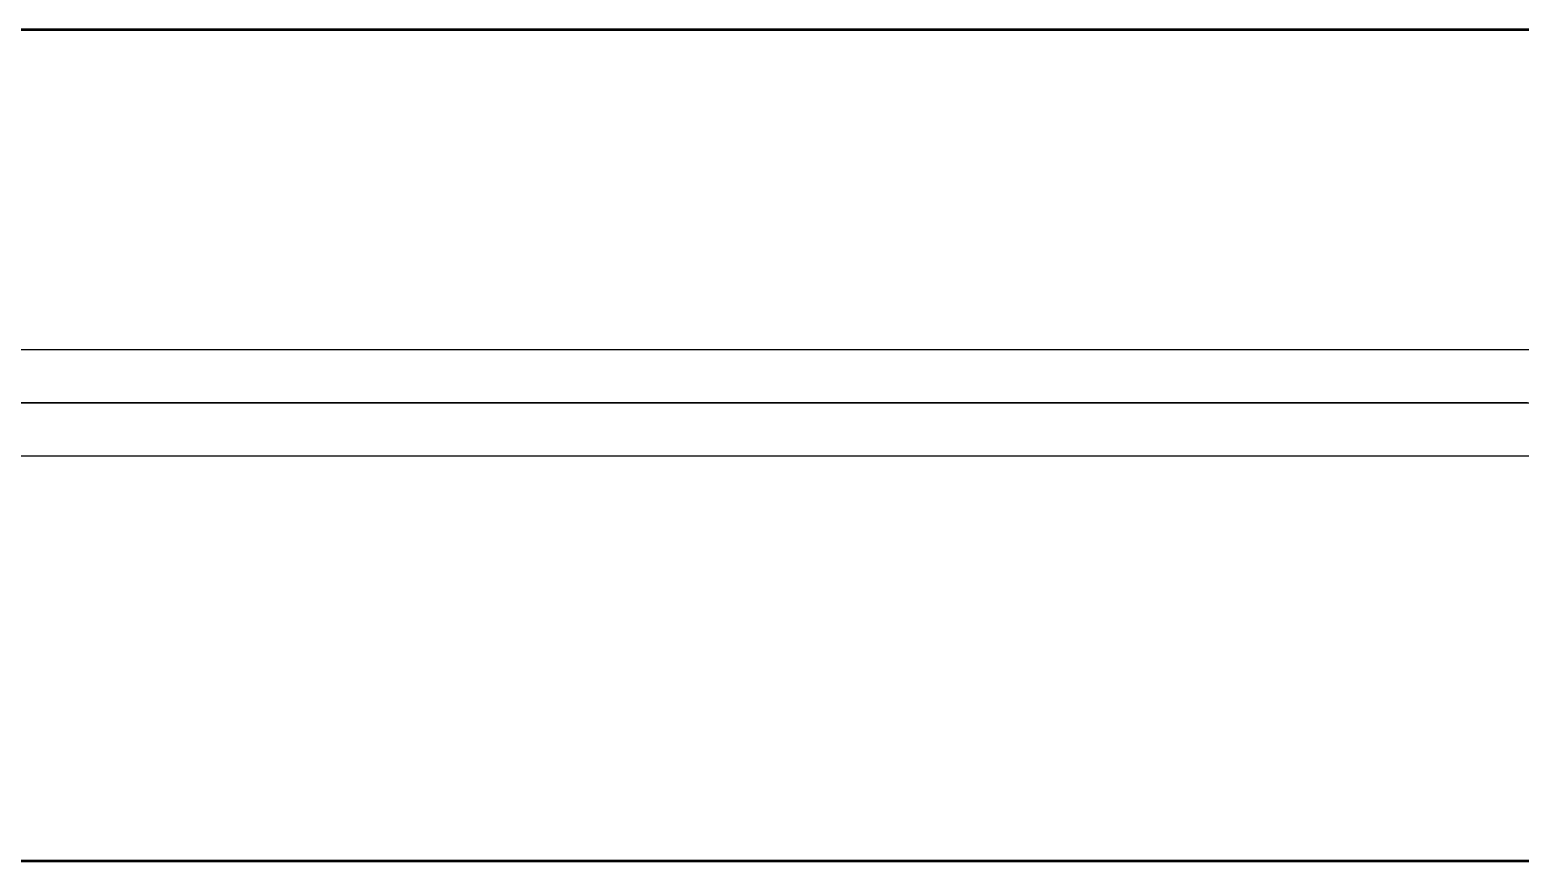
# Model space of a CAD drawing. Header units: millimetres. Extents: x 0 to 594, y 0 to 420.
# Drawn here: x 195.24 to 202.41, y 335.19 to 339.19 of the extents above; entities that cross this region are included whole.
import ezdxf

# ---------------------------------------------------------------- set-up
doc = ezdxf.new("R2010")
doc.units = ezdxf.units.MM
doc.linetypes.add('ISO02-TRAZOS', pattern=[3.75, 3, -0.75])
doc.layers.add('01-VISIBLE', color=7, linetype='CONTINUOUS', lineweight=50)
doc.layers.add('02-OCULTA', color=4, linetype='ISO02-TRAZOS', lineweight=25)

msp = doc.modelspace()

# ---------------------------------------------------------------- linework, layer by layer
at = {"layer": '01-VISIBLE'}
for p, q in [((209.3997, 339.195), (174.4997, 339.195)), ((209.3997, 335.195), (174.4997, 335.195))]:
    msp.add_line(p, q, dxfattribs=at)
at = {"layer": '02-OCULTA'}
for p, q in [((207.6497, 339.195), (174.4997, 339.195)), ((207.6497, 339.195), (174.4997, 339.195)), ((209.3997, 339.195), (174.4997, 339.195)), ((207.6497, 335.195), (174.4997, 335.195)), ((209.3997, 335.195), (174.4997, 335.195)), ((207.6497, 335.195), (174.4997, 335.195))]:
    msp.add_line(p, q, dxfattribs=at)
for points in [[(202.4341, 339.195), (202.3839, 339.195), (202.3337, 339.195), (202.2836, 339.195), (202.2334, 339.195), (202.1833, 339.195), (202.1331, 339.195), (202.083, 339.195), (202.0328, 339.195), (201.9827, 339.195), (201.9325, 339.195), (201.8824, 339.195), (201.8322, 339.195), (201.7821, 339.195), (201.7319, 339.195), (201.6818, 339.195), (201.6316, 339.195), (201.5815, 339.195), (201.5313, 339.195), (201.4812, 339.195), (201.431, 339.195), (201.3809, 339.195), (201.3307, 339.195), (201.2806, 339.195), (201.2304, 339.195), (201.1803, 339.195), (201.1301, 339.195), (201.08, 339.195), (201.0298, 339.195), (200.9797, 339.195), (200.9295, 339.195), (200.8794, 339.195), (200.8292, 339.195), (200.7791, 339.195), (200.7289, 339.195), (200.6788, 339.195), (200.6286, 339.195), (200.5785, 339.195), (200.5283, 339.195), (200.4782, 339.195), (200.428, 339.195), (200.3779, 339.195), (200.3277, 339.195), (200.2776, 339.195), (200.2274, 339.195), (200.1773, 339.195), (200.1271, 339.195), (200.077, 339.195), (200.0268, 339.195), (199.9767, 339.195), (199.9265, 339.195), (199.8764, 339.195), (199.8262, 339.195), (199.7761, 339.195), (199.7259, 339.195), (199.6758, 339.195), (199.6256, 339.195), (199.5755, 339.195), (199.5253, 339.195), (199.4752, 339.195), (199.425, 339.195), (199.3749, 339.195), (199.3247, 339.195), (199.2746, 339.195), (199.2244, 339.195), (199.1743, 339.195), (199.1241, 339.195), (199.074, 339.195), (199.0238, 339.195), (198.9737, 339.195), (198.9235, 339.195), (198.8734, 339.195), (198.8232, 339.195), (198.7731, 339.195), (198.7229, 339.195), (198.6728, 339.195), (198.6226, 339.195), (198.5725, 339.195), (198.5223, 339.195), (198.4722, 339.195), (198.422, 339.195), (198.3719, 339.195), (198.3217, 339.195), (198.2716, 339.195), (198.2214, 339.195), (198.1712, 339.195), (198.1211, 339.195), (198.0709, 339.195), (198.0208, 339.195), (197.9706, 339.195), (197.9205, 339.195), (197.8703, 339.195), (197.8202, 339.195), (197.77, 339.195), (197.7199, 339.195), (197.6697, 339.195), (197.6196, 339.195), (197.5694, 339.195), (197.5193, 339.195), (197.4691, 339.195), (197.419, 339.195), (197.3688, 339.195), (197.3187, 339.195), (197.2685, 339.195), (197.2184, 339.195), (197.1682, 339.195), (197.1181, 339.195), (197.0679, 339.195), (197.0178, 339.195), (196.9676, 339.195), (196.9175, 339.195), (196.8673, 339.195), (196.8172, 339.195), (196.767, 339.195), (196.7169, 339.195), (196.6667, 339.195), (196.6166, 339.195), (196.5664, 339.195), (196.5163, 339.195), (196.4661, 339.195), (196.416, 339.195), (196.3658, 339.195), (196.3157, 339.195), (196.2655, 339.195), (196.2154, 339.195), (196.1652, 339.195), (196.1151, 339.195), (196.0649, 339.195), (196.0148, 339.195), (195.9646, 339.195), (195.9145, 339.195), (195.8643, 339.195), (195.8142, 339.195), (195.764, 339.195), (195.7139, 339.195), (195.6637, 339.195), (195.6136, 339.195), (195.5634, 339.195), (195.5133, 339.195), (195.4631, 339.195), (195.413, 339.195), (195.3628, 339.195), (195.3127, 339.195), (195.2625, 339.195), (195.2124, 339.195)], [(195.2124, 339.195), (195.2625, 339.195), (195.3127, 339.195), (195.3628, 339.195), (195.413, 339.195), (195.4631, 339.195), (195.5133, 339.195), (195.5634, 339.195), (195.6136, 339.195), (195.6637, 339.195), (195.7139, 339.195), (195.764, 339.195), (195.8142, 339.195), (195.8643, 339.195), (195.9145, 339.195), (195.9646, 339.195), (196.0148, 339.195), (196.0649, 339.195), (196.1151, 339.195), (196.1652, 339.195), (196.2154, 339.195), (196.2655, 339.195), (196.3157, 339.195), (196.3658, 339.195), (196.416, 339.195), (196.4661, 339.195), (196.5163, 339.195), (196.5664, 339.195), (196.6166, 339.195), (196.6667, 339.195), (196.7169, 339.195), (196.767, 339.195), (196.8172, 339.195), (196.8673, 339.195), (196.9175, 339.195), (196.9676, 339.195), (197.0178, 339.195), (197.0679, 339.195), (197.1181, 339.195), (197.1682, 339.195), (197.2184, 339.195), (197.2685, 339.195), (197.3187, 339.195), (197.3688, 339.195), (197.419, 339.195), (197.4691, 339.195), (197.5193, 339.195), (197.5694, 339.195), (197.6196, 339.195), (197.6697, 339.195), (197.7199, 339.195), (197.77, 339.195), (197.8202, 339.195), (197.8703, 339.195), (197.9205, 339.195), (197.9706, 339.195), (198.0208, 339.195), (198.0709, 339.195), (198.1211, 339.195), (198.1712, 339.195), (198.2214, 339.195), (198.2716, 339.195), (198.3217, 339.195), (198.3719, 339.195), (198.422, 339.195), (198.4722, 339.195), (198.5223, 339.195), (198.5725, 339.195), (198.6226, 339.195), (198.6728, 339.195), (198.7229, 339.195), (198.7731, 339.195), (198.8232, 339.195), (198.8734, 339.195), (198.9235, 339.195), (198.9737, 339.195), (199.0238, 339.195), (199.074, 339.195), (199.1241, 339.195), (199.1743, 339.195), (199.2244, 339.195), (199.2746, 339.195), (199.3247, 339.195), (199.3749, 339.195), (199.425, 339.195), (199.4752, 339.195), (199.5253, 339.195), (199.5755, 339.195), (199.6256, 339.195), (199.6758, 339.195), (199.7259, 339.195), (199.7761, 339.195), (199.8262, 339.195), (199.8764, 339.195), (199.9265, 339.195), (199.9767, 339.195), (200.0268, 339.195), (200.077, 339.195), (200.1271, 339.195), (200.1773, 339.195), (200.2274, 339.195), (200.2776, 339.195), (200.3277, 339.195), (200.3779, 339.195), (200.428, 339.195), (200.4782, 339.195), (200.5283, 339.195), (200.5785, 339.195), (200.6286, 339.195), (200.6788, 339.195), (200.7289, 339.195), (200.7791, 339.195), (200.8292, 339.195), (200.8794, 339.195), (200.9295, 339.195), (200.9797, 339.195), (201.0298, 339.195), (201.08, 339.195), (201.1301, 339.195), (201.1803, 339.195), (201.2304, 339.195), (201.2806, 339.195), (201.3307, 339.195), (201.3809, 339.195), (201.431, 339.195), (201.4812, 339.195), (201.5313, 339.195), (201.5815, 339.195), (201.6316, 339.195), (201.6818, 339.195), (201.7319, 339.195), (201.7821, 339.195), (201.8322, 339.195), (201.8824, 339.195), (201.9325, 339.195), (201.9827, 339.195), (202.0328, 339.195), (202.083, 339.195), (202.1331, 339.195), (202.1833, 339.195), (202.2334, 339.195), (202.2836, 339.195), (202.3337, 339.195), (202.3839, 339.195), (202.4341, 339.195)], [(202.4465, 339.195), (202.3965, 339.195), (202.3465, 339.195), (202.2964, 339.195), (202.2464, 339.195), (202.1964, 339.195), (202.1463, 339.195), (202.0963, 339.195), (202.0463, 339.195), (201.9962, 339.195), (201.9462, 339.195), (201.8962, 339.195), (201.8461, 339.195), (201.7961, 339.195), (201.7461, 339.195), (201.6961, 339.195), (201.646, 339.195), (201.596, 339.195), (201.546, 339.195), (201.4959, 339.195), (201.4459, 339.195), (201.3959, 339.195), (201.3458, 339.195), (201.2958, 339.195), (201.2458, 339.195), (201.1957, 339.195), (201.1457, 339.195), (201.0957, 339.195), (201.0457, 339.195), (200.9956, 339.195), (200.9456, 339.195), (200.8956, 339.195), (200.8455, 339.195), (200.7955, 339.195), (200.7455, 339.195), (200.6954, 339.195), (200.6454, 339.195), (200.5954, 339.195), (200.5453, 339.195), (200.4953, 339.195), (200.4453, 339.195), (200.3953, 339.195), (200.3452, 339.195), (200.2952, 339.195), (200.2452, 339.195), (200.1951, 339.195), (200.1451, 339.195), (200.0951, 339.195), (200.045, 339.195), (199.995, 339.195), (199.945, 339.195), (199.8949, 339.195), (199.8449, 339.195), (199.7949, 339.195), (199.7449, 339.195), (199.6948, 339.195), (199.6448, 339.195), (199.5948, 339.195), (199.5447, 339.195), (199.4947, 339.195), (199.4447, 339.195), (199.3946, 339.195), (199.3446, 339.195), (199.2946, 339.195), (199.2445, 339.195), (199.1945, 339.195), (199.1445, 339.195), (199.0945, 339.195), (199.0444, 339.195), (198.9944, 339.195), (198.9444, 339.195), (198.8943, 339.195), (198.8443, 339.195), (198.7943, 339.195), (198.7442, 339.195), (198.6942, 339.195), (198.6442, 339.195), (198.5941, 339.195), (198.5441, 339.195), (198.4941, 339.195), (198.4441, 339.195), (198.394, 339.195), (198.344, 339.195), (198.294, 339.195), (198.2439, 339.195), (198.1939, 339.195), (198.1439, 339.195), (198.0938, 339.195), (198.0438, 339.195), (197.9938, 339.195), (197.9437, 339.195), (197.8937, 339.195), (197.8437, 339.195), (197.7937, 339.195), (197.7436, 339.195), (197.6936, 339.195), (197.6436, 339.195), (197.5935, 339.195), (197.5435, 339.195), (197.4935, 339.195), (197.4434, 339.195), (197.3934, 339.195), (197.3434, 339.195), (197.2933, 339.195), (197.2433, 339.195), (197.1933, 339.195), (197.1433, 339.195), (197.0932, 339.195), (197.0432, 339.195), (196.9932, 339.195), (196.9431, 339.195), (196.8931, 339.195), (196.8431, 339.195), (196.793, 339.195), (196.743, 339.195), (196.693, 339.195), (196.6429, 339.195), (196.5929, 339.195), (196.5429, 339.195), (196.4929, 339.195), (196.4428, 339.195), (196.3928, 339.195), (196.3428, 339.195), (196.2927, 339.195), (196.2427, 339.195), (196.1927, 339.195), (196.1426, 339.195), (196.0926, 339.195), (196.0426, 339.195), (195.9925, 339.195), (195.9425, 339.195), (195.8925, 339.195), (195.8425, 339.195), (195.7924, 339.195), (195.7424, 339.195), (195.6924, 339.195), (195.6423, 339.195), (195.5923, 339.195), (195.5423, 339.195), (195.4922, 339.195), (195.4422, 339.195), (195.3922, 339.195), (195.3421, 339.195), (195.2921, 339.195), (195.2421, 339.195)], [(195.2421, 339.195), (195.2921, 339.195), (195.3421, 339.195), (195.3922, 339.195), (195.4422, 339.195), (195.4922, 339.195), (195.5423, 339.195), (195.5923, 339.195), (195.6423, 339.195), (195.6924, 339.195), (195.7424, 339.195), (195.7924, 339.195), (195.8425, 339.195), (195.8925, 339.195), (195.9425, 339.195), (195.9925, 339.195), (196.0426, 339.195), (196.0926, 339.195), (196.1426, 339.195), (196.1927, 339.195), (196.2427, 339.195), (196.2927, 339.195), (196.3428, 339.195), (196.3928, 339.195), (196.4428, 339.195), (196.4929, 339.195), (196.5429, 339.195), (196.5929, 339.195), (196.6429, 339.195), (196.693, 339.195), (196.743, 339.195), (196.793, 339.195), (196.8431, 339.195), (196.8931, 339.195), (196.9431, 339.195), (196.9932, 339.195), (197.0432, 339.195), (197.0932, 339.195), (197.1433, 339.195), (197.1933, 339.195), (197.2433, 339.195), (197.2933, 339.195), (197.3434, 339.195), (197.3934, 339.195), (197.4434, 339.195), (197.4935, 339.195), (197.5435, 339.195), (197.5935, 339.195), (197.6436, 339.195), (197.6936, 339.195), (197.7436, 339.195), (197.7937, 339.195), (197.8437, 339.195), (197.8937, 339.195), (197.9437, 339.195), (197.9938, 339.195), (198.0438, 339.195), (198.0938, 339.195), (198.1439, 339.195), (198.1939, 339.195), (198.2439, 339.195), (198.294, 339.195), (198.344, 339.195), (198.394, 339.195), (198.4441, 339.195), (198.4941, 339.195), (198.5441, 339.195), (198.5941, 339.195), (198.6442, 339.195), (198.6942, 339.195), (198.7442, 339.195), (198.7943, 339.195), (198.8443, 339.195), (198.8943, 339.195), (198.9444, 339.195), (198.9944, 339.195), (199.0444, 339.195), (199.0945, 339.195), (199.1445, 339.195), (199.1945, 339.195), (199.2445, 339.195), (199.2946, 339.195), (199.3446, 339.195), (199.3946, 339.195), (199.4447, 339.195), (199.4947, 339.195), (199.5447, 339.195), (199.5948, 339.195), (199.6448, 339.195), (199.6948, 339.195), (199.7449, 339.195), (199.7949, 339.195), (199.8449, 339.195), (199.8949, 339.195), (199.945, 339.195), (199.995, 339.195), (200.045, 339.195), (200.0951, 339.195), (200.1451, 339.195), (200.1951, 339.195), (200.2452, 339.195), (200.2952, 339.195), (200.3452, 339.195), (200.3953, 339.195), (200.4453, 339.195), (200.4953, 339.195), (200.5453, 339.195), (200.5954, 339.195), (200.6454, 339.195), (200.6954, 339.195), (200.7455, 339.195), (200.7955, 339.195), (200.8455, 339.195), (200.8956, 339.195), (200.9456, 339.195), (200.9956, 339.195), (201.0457, 339.195), (201.0957, 339.195), (201.1457, 339.195), (201.1957, 339.195), (201.2458, 339.195), (201.2958, 339.195), (201.3458, 339.195), (201.3959, 339.195), (201.4459, 339.195), (201.4959, 339.195), (201.546, 339.195), (201.596, 339.195), (201.646, 339.195), (201.6961, 339.195), (201.7461, 339.195), (201.7961, 339.195), (201.8461, 339.195), (201.8962, 339.195), (201.9462, 339.195), (201.9962, 339.195), (202.0463, 339.195), (202.0963, 339.195), (202.1463, 339.195), (202.1964, 339.195), (202.2464, 339.195), (202.2964, 339.195), (202.3465, 339.195), (202.3965, 339.195), (202.4465, 339.195)], [(202.4839, 337.656), (202.3972, 337.656), (202.3105, 337.656), (202.2238, 337.656), (202.1371, 337.656), (202.0504, 337.656), (201.9637, 337.656), (201.877, 337.656), (201.7903, 337.656), (201.7036, 337.656), (201.6169, 337.656), (201.5302, 337.656), (201.4435, 337.656), (201.3568, 337.656), (201.2701, 337.656), (201.1834, 337.656), (201.0967, 337.656), (201.01, 337.656), (200.9233, 337.656), (200.8366, 337.656), (200.7499, 337.656), (200.6632, 337.656), (200.5765, 337.656), (200.4898, 337.656), (200.4031, 337.656), (200.3164, 337.656), (200.2297, 337.656), (200.143, 337.656), (200.0563, 337.656), (199.9696, 337.656), (199.8829, 337.656), (199.7962, 337.656), (199.7095, 337.656), (199.6228, 337.656), (199.5361, 337.656), (199.4494, 337.656), (199.3627, 337.656), (199.276, 337.656), (199.1893, 337.656), (199.1026, 337.656), (199.0159, 337.656), (198.9292, 337.656), (198.8425, 337.656), (198.7558, 337.656), (198.6691, 337.656), (198.5824, 337.656), (198.4957, 337.656), (198.409, 337.656), (198.3223, 337.656), (198.2356, 337.656), (198.1489, 337.656), (198.0622, 337.656), (197.9755, 337.656), (197.8888, 337.656), (197.8021, 337.656), (197.7154, 337.656), (197.6287, 337.656), (197.542, 337.656), (197.4553, 337.656), (197.3686, 337.656), (197.2819, 337.656), (197.1952, 337.656), (197.1085, 337.656), (197.0218, 337.656), (196.9351, 337.656), (196.8484, 337.656), (196.7617, 337.656), (196.675, 337.656), (196.5883, 337.656), (196.5016, 337.656), (196.4149, 337.656), (196.3282, 337.656), (196.2415, 337.656), (196.1548, 337.656), (196.0681, 337.656), (195.9814, 337.656), (195.8947, 337.656), (195.808, 337.656), (195.7213, 337.656), (195.6346, 337.656), (195.5479, 337.656), (195.4612, 337.656), (195.3745, 337.656), (195.2878, 337.656), (195.2011, 337.656)], [(202.4348, 337.656), (202.3847, 337.656), (202.3346, 337.656), (202.2845, 337.656), (202.2343, 337.656), (202.1842, 337.656), (202.1341, 337.656), (202.084, 337.656), (202.0339, 337.656), (201.9838, 337.656), (201.9336, 337.656), (201.8835, 337.656), (201.8334, 337.656), (201.7833, 337.656), (201.7332, 337.656), (201.6831, 337.656), (201.633, 337.656), (201.5828, 337.656), (201.5327, 337.656), (201.4826, 337.656), (201.4325, 337.656), (201.3824, 337.656), (201.3323, 337.656), (201.2821, 337.656), (201.232, 337.656), (201.1819, 337.656), (201.1318, 337.656), (201.0817, 337.656), (201.0316, 337.656), (200.9814, 337.656), (200.9313, 337.656), (200.8812, 337.656), (200.8311, 337.656), (200.781, 337.656), (200.7309, 337.656), (200.6808, 337.656), (200.6306, 337.656), (200.5805, 337.656), (200.5304, 337.656), (200.4803, 337.656), (200.4302, 337.656), (200.3801, 337.656), (200.3299, 337.656), (200.2798, 337.656), (200.2297, 337.656), (200.1796, 337.656), (200.1295, 337.656), (200.0794, 337.656), (200.0293, 337.656), (199.9791, 337.656), (199.929, 337.656), (199.8789, 337.656), (199.8288, 337.656), (199.7787, 337.656), (199.7286, 337.656), (199.6784, 337.656), (199.6283, 337.656), (199.5782, 337.656), (199.5281, 337.656), (199.478, 337.656), (199.4279, 337.656), (199.3777, 337.656), (199.3276, 337.656), (199.2775, 337.656), (199.2274, 337.656), (199.1773, 337.656), (199.1272, 337.656), (199.0771, 337.656), (199.0269, 337.656), (198.9768, 337.656), (198.9267, 337.656), (198.8766, 337.656), (198.8265, 337.656), (198.7764, 337.656), (198.7262, 337.656), (198.6761, 337.656), (198.626, 337.656), (198.5759, 337.656), (198.5258, 337.656), (198.4757, 337.656), (198.4256, 337.656), (198.3754, 337.656), (198.3253, 337.656), (198.2752, 337.656), (198.2251, 337.656), (198.175, 337.656), (198.1249, 337.656), (198.0747, 337.656), (198.0246, 337.656), (197.9745, 337.656), (197.9244, 337.656), (197.8743, 337.656), (197.8242, 337.656), (197.774, 337.656), (197.7239, 337.656), (197.6738, 337.656), (197.6237, 337.656), (197.5736, 337.656), (197.5235, 337.656), (197.4734, 337.656), (197.4232, 337.656), (197.3731, 337.656), (197.323, 337.656), (197.2729, 337.656), (197.2228, 337.656), (197.1727, 337.656), (197.1225, 337.656), (197.0724, 337.656), (197.0223, 337.656), (196.9722, 337.656), (196.9221, 337.656), (196.872, 337.656), (196.8219, 337.656), (196.7717, 337.656), (196.7216, 337.656), (196.6715, 337.656), (196.6214, 337.656), (196.5713, 337.656), (196.5212, 337.656), (196.471, 337.656), (196.4209, 337.656), (196.3708, 337.656), (196.3207, 337.656), (196.2706, 337.656), (196.2205, 337.656), (196.1703, 337.656), (196.1202, 337.656), (196.0701, 337.656), (196.02, 337.656), (195.9699, 337.656), (195.9198, 337.656), (195.8697, 337.656), (195.8195, 337.656), (195.7694, 337.656), (195.7193, 337.656), (195.6692, 337.656), (195.6191, 337.656), (195.569, 337.656), (195.5188, 337.656), (195.4687, 337.656), (195.4186, 337.656), (195.3685, 337.656), (195.3184, 337.656), (195.2683, 337.656), (195.2182, 337.656)], [(195.1622, 337.4), (195.2497, 337.4), (195.3372, 337.4), (195.4247, 337.4), (195.5122, 337.4), (195.5997, 337.4), (195.6872, 337.4), (195.7747, 337.4), (195.8622, 337.4), (195.9497, 337.4), (196.0372, 337.4), (196.1247, 337.4), (196.2122, 337.4), (196.2997, 337.4), (196.3872, 337.4), (196.4747, 337.4), (196.5622, 337.4), (196.6497, 337.4), (196.7372, 337.4), (196.8247, 337.4), (196.9122, 337.4), (196.9997, 337.4), (197.0872, 337.4), (197.1747, 337.4), (197.2622, 337.4), (197.3497, 337.4), (197.4372, 337.4), (197.5247, 337.4), (197.6122, 337.4), (197.6997, 337.4), (197.7872, 337.4), (197.8747, 337.4), (197.9622, 337.4), (198.0497, 337.4), (198.1372, 337.4), (198.2247, 337.4), (198.3122, 337.4), (198.3997, 337.4), (198.4872, 337.4), (198.5747, 337.4), (198.6622, 337.4), (198.7497, 337.4), (198.8372, 337.4), (198.9247, 337.4), (199.0122, 337.4), (199.0997, 337.4), (199.1872, 337.4), (199.2747, 337.4), (199.3622, 337.4), (199.4497, 337.4), (199.5372, 337.4), (199.6247, 337.4), (199.7122, 337.4), (199.7997, 337.4), (199.8872, 337.4), (199.9747, 337.4), (200.0622, 337.4), (200.1497, 337.4), (200.2372, 337.4), (200.3247, 337.4), (200.4122, 337.4), (200.4997, 337.4), (200.5872, 337.4), (200.6747, 337.4), (200.7622, 337.4), (200.8497, 337.4), (200.9372, 337.4), (201.0247, 337.4), (201.1122, 337.4), (201.1997, 337.4), (201.2872, 337.4), (201.3747, 337.4), (201.4622, 337.4), (201.5497, 337.4), (201.6372, 337.4), (201.7247, 337.4), (201.8122, 337.4), (201.8997, 337.4), (201.9872, 337.4), (202.0747, 337.4), (202.1622, 337.4), (202.2497, 337.4), (202.3372, 337.4), (202.4247, 337.4)], [(195.1622, 337.4), (195.2497, 337.4), (195.3372, 337.4), (195.4247, 337.4), (195.5122, 337.4), (195.5997, 337.4), (195.6872, 337.4), (195.7747, 337.4), (195.8622, 337.4), (195.9497, 337.4), (196.0372, 337.4), (196.1247, 337.4), (196.2122, 337.4), (196.2997, 337.4), (196.3872, 337.4), (196.4747, 337.4), (196.5622, 337.4), (196.6497, 337.4), (196.7372, 337.4), (196.8247, 337.4), (196.9122, 337.4), (196.9997, 337.4), (197.0872, 337.4), (197.1747, 337.4), (197.2622, 337.4), (197.3497, 337.4), (197.4372, 337.4), (197.5247, 337.4), (197.6122, 337.4), (197.6997, 337.4), (197.7872, 337.4), (197.8747, 337.4), (197.9622, 337.4), (198.0497, 337.4), (198.1372, 337.4), (198.2247, 337.4), (198.3122, 337.4), (198.3997, 337.4), (198.4872, 337.4), (198.5747, 337.4), (198.6622, 337.4), (198.7497, 337.4), (198.8372, 337.4), (198.9247, 337.4), (199.0122, 337.4), (199.0997, 337.4), (199.1872, 337.4), (199.2747, 337.4), (199.3622, 337.4), (199.4497, 337.4), (199.5372, 337.4), (199.6247, 337.4), (199.7122, 337.4), (199.7997, 337.4), (199.8872, 337.4), (199.9747, 337.4), (200.0622, 337.4), (200.1497, 337.4), (200.2372, 337.4), (200.3247, 337.4), (200.4122, 337.4), (200.4997, 337.4), (200.5872, 337.4), (200.6747, 337.4), (200.7622, 337.4), (200.8497, 337.4), (200.9372, 337.4), (201.0247, 337.4), (201.1122, 337.4), (201.1997, 337.4), (201.2872, 337.4), (201.3747, 337.4), (201.4622, 337.4), (201.5497, 337.4), (201.6372, 337.4), (201.7247, 337.4), (201.8122, 337.4), (201.8997, 337.4), (201.9872, 337.4), (202.0747, 337.4), (202.1622, 337.4), (202.2497, 337.4), (202.3372, 337.4), (202.4247, 337.4)], [(202.4497, 337.4), (202.3997, 337.4), (202.3497, 337.4), (202.2997, 337.4), (202.2497, 337.4), (202.1997, 337.4), (202.1497, 337.4), (202.0997, 337.4), (202.0497, 337.4), (201.9997, 337.4), (201.9497, 337.4), (201.8997, 337.4), (201.8497, 337.4), (201.7997, 337.4), (201.7497, 337.4), (201.6997, 337.4), (201.6497, 337.4), (201.5997, 337.4), (201.5497, 337.4), (201.4997, 337.4), (201.4497, 337.4), (201.3997, 337.4), (201.3497, 337.4), (201.2997, 337.4), (201.2497, 337.4), (201.1997, 337.4), (201.1497, 337.4), (201.0997, 337.4), (201.0497, 337.4), (200.9997, 337.4), (200.9497, 337.4), (200.8997, 337.4), (200.8497, 337.4), (200.7997, 337.4), (200.7497, 337.4), (200.6997, 337.4), (200.6497, 337.4), (200.5997, 337.4), (200.5497, 337.4), (200.4997, 337.4), (200.4497, 337.4), (200.3997, 337.4), (200.3497, 337.4), (200.2997, 337.4), (200.2497, 337.4), (200.1997, 337.4), (200.1497, 337.4), (200.0997, 337.4), (200.0497, 337.4), (199.9997, 337.4), (199.9497, 337.4), (199.8997, 337.4), (199.8497, 337.4), (199.7997, 337.4), (199.7497, 337.4), (199.6997, 337.4), (199.6497, 337.4), (199.5997, 337.4), (199.5497, 337.4), (199.4997, 337.4), (199.4497, 337.4), (199.3997, 337.4), (199.3497, 337.4), (199.2997, 337.4), (199.2497, 337.4), (199.1997, 337.4), (199.1497, 337.4), (199.0997, 337.4), (199.0497, 337.4), (198.9997, 337.4), (198.9497, 337.4), (198.8997, 337.4), (198.8497, 337.4), (198.7997, 337.4), (198.7497, 337.4), (198.6997, 337.4), (198.6497, 337.4), (198.5997, 337.4), (198.5497, 337.4), (198.4997, 337.4), (198.4497, 337.4), (198.3997, 337.4), (198.3497, 337.4), (198.2997, 337.4), (198.2497, 337.4), (198.1997, 337.4), (198.1497, 337.4), (198.0997, 337.4), (198.0497, 337.4), (197.9997, 337.4), (197.9497, 337.4), (197.8997, 337.4), (197.8497, 337.4), (197.7997, 337.4), (197.7497, 337.4), (197.6997, 337.4), (197.6497, 337.4), (197.5997, 337.4), (197.5497, 337.4), (197.4997, 337.4), (197.4497, 337.4), (197.3997, 337.4), (197.3497, 337.4), (197.2997, 337.4), (197.2497, 337.4), (197.1997, 337.4), (197.1497, 337.4), (197.0997, 337.4), (197.0497, 337.4), (196.9997, 337.4), (196.9497, 337.4), (196.8997, 337.4), (196.8497, 337.4), (196.7997, 337.4), (196.7497, 337.4), (196.6997, 337.4), (196.6497, 337.4), (196.5997, 337.4), (196.5497, 337.4), (196.4997, 337.4), (196.4497, 337.4), (196.3997, 337.4), (196.3497, 337.4), (196.2997, 337.4), (196.2497, 337.4), (196.1997, 337.4), (196.1497, 337.4), (196.0997, 337.4), (196.0497, 337.4), (195.9997, 337.4), (195.9497, 337.4), (195.8997, 337.4), (195.8497, 337.4), (195.7997, 337.4), (195.7497, 337.4), (195.6997, 337.4), (195.6497, 337.4), (195.5997, 337.4), (195.5497, 337.4), (195.4997, 337.4), (195.4497, 337.4), (195.3997, 337.4), (195.3497, 337.4), (195.2997, 337.4), (195.2497, 337.4), (195.1997, 337.4)], [(202.4497, 337.4), (202.3997, 337.4), (202.3497, 337.4), (202.2997, 337.4), (202.2497, 337.4), (202.1997, 337.4), (202.1497, 337.4), (202.0997, 337.4), (202.0497, 337.4), (201.9997, 337.4), (201.9497, 337.4), (201.8997, 337.4), (201.8497, 337.4), (201.7997, 337.4), (201.7497, 337.4), (201.6997, 337.4), (201.6497, 337.4), (201.5997, 337.4), (201.5497, 337.4), (201.4997, 337.4), (201.4497, 337.4), (201.3997, 337.4), (201.3497, 337.4), (201.2997, 337.4), (201.2497, 337.4), (201.1997, 337.4), (201.1497, 337.4), (201.0997, 337.4), (201.0497, 337.4), (200.9997, 337.4), (200.9497, 337.4), (200.8997, 337.4), (200.8497, 337.4), (200.7997, 337.4), (200.7497, 337.4), (200.6997, 337.4), (200.6497, 337.4), (200.5997, 337.4), (200.5497, 337.4), (200.4997, 337.4), (200.4497, 337.4), (200.3997, 337.4), (200.3497, 337.4), (200.2997, 337.4), (200.2497, 337.4), (200.1997, 337.4), (200.1497, 337.4), (200.0997, 337.4), (200.0497, 337.4), (199.9997, 337.4), (199.9497, 337.4), (199.8997, 337.4), (199.8497, 337.4), (199.7997, 337.4), (199.7497, 337.4), (199.6997, 337.4), (199.6497, 337.4), (199.5997, 337.4), (199.5497, 337.4), (199.4997, 337.4), (199.4497, 337.4), (199.3997, 337.4), (199.3497, 337.4), (199.2997, 337.4), (199.2497, 337.4), (199.1997, 337.4), (199.1497, 337.4), (199.0997, 337.4), (199.0497, 337.4), (198.9997, 337.4), (198.9497, 337.4), (198.8997, 337.4), (198.8497, 337.4), (198.7997, 337.4), (198.7497, 337.4), (198.6997, 337.4), (198.6497, 337.4), (198.5997, 337.4), (198.5497, 337.4), (198.4997, 337.4), (198.4497, 337.4), (198.3997, 337.4), (198.3497, 337.4), (198.2997, 337.4), (198.2497, 337.4), (198.1997, 337.4), (198.1497, 337.4), (198.0997, 337.4), (198.0497, 337.4), (197.9997, 337.4), (197.9497, 337.4), (197.8997, 337.4), (197.8497, 337.4), (197.7997, 337.4), (197.7497, 337.4), (197.6997, 337.4), (197.6497, 337.4), (197.5997, 337.4), (197.5497, 337.4), (197.4997, 337.4), (197.4497, 337.4), (197.3997, 337.4), (197.3497, 337.4), (197.2997, 337.4), (197.2497, 337.4), (197.1997, 337.4), (197.1497, 337.4), (197.0997, 337.4), (197.0497, 337.4), (196.9997, 337.4), (196.9497, 337.4), (196.8997, 337.4), (196.8497, 337.4), (196.7997, 337.4), (196.7497, 337.4), (196.6997, 337.4), (196.6497, 337.4), (196.5997, 337.4), (196.5497, 337.4), (196.4997, 337.4), (196.4497, 337.4), (196.3997, 337.4), (196.3497, 337.4), (196.2997, 337.4), (196.2497, 337.4), (196.1997, 337.4), (196.1497, 337.4), (196.0997, 337.4), (196.0497, 337.4), (195.9997, 337.4), (195.9497, 337.4), (195.8997, 337.4), (195.8497, 337.4), (195.7997, 337.4), (195.7497, 337.4), (195.6997, 337.4), (195.6497, 337.4), (195.5997, 337.4), (195.5497, 337.4), (195.4997, 337.4), (195.4497, 337.4), (195.3997, 337.4), (195.3497, 337.4), (195.2997, 337.4), (195.2497, 337.4), (195.1997, 337.4)], [(202.4384, 337.4), (202.3883, 337.4), (202.3383, 337.4), (202.2882, 337.4), (202.2381, 337.4), (202.188, 337.4), (202.1379, 337.4), (202.0878, 337.4), (202.0377, 337.4), (201.9876, 337.4), (201.9376, 337.4), (201.8875, 337.4), (201.8374, 337.4), (201.7873, 337.4), (201.7372, 337.4), (201.6871, 337.4), (201.637, 337.4), (201.5869, 337.4), (201.5369, 337.4), (201.4868, 337.4), (201.4367, 337.4), (201.3866, 337.4), (201.3365, 337.4), (201.2864, 337.4), (201.2363, 337.4), (201.1862, 337.4), (201.1362, 337.4), (201.0861, 337.4), (201.036, 337.4), (200.9859, 337.4), (200.9358, 337.4), (200.8857, 337.4), (200.8356, 337.4), (200.7855, 337.4), (200.7355, 337.4), (200.6854, 337.4), (200.6353, 337.4), (200.5852, 337.4), (200.5351, 337.4), (200.485, 337.4), (200.4349, 337.4), (200.3848, 337.4), (200.3348, 337.4), (200.2847, 337.4), (200.2346, 337.4), (200.1845, 337.4), (200.1344, 337.4), (200.0843, 337.4), (200.0342, 337.4), (199.9841, 337.4), (199.9341, 337.4), (199.884, 337.4), (199.8339, 337.4), (199.7838, 337.4), (199.7337, 337.4), (199.6836, 337.4), (199.6335, 337.4), (199.5834, 337.4), (199.5334, 337.4), (199.4833, 337.4), (199.4332, 337.4), (199.3831, 337.4), (199.333, 337.4), (199.2829, 337.4), (199.2328, 337.4), (199.1827, 337.4), (199.1327, 337.4), (199.0826, 337.4), (199.0325, 337.4), (198.9824, 337.4), (198.9323, 337.4), (198.8822, 337.4), (198.8321, 337.4), (198.782, 337.4), (198.732, 337.4), (198.6819, 337.4), (198.6318, 337.4), (198.5817, 337.4), (198.5316, 337.4), (198.4815, 337.4), (198.4314, 337.4), (198.3813, 337.4), (198.3313, 337.4), (198.2812, 337.4), (198.2311, 337.4), (198.181, 337.4), (198.1309, 337.4), (198.0808, 337.4), (198.0307, 337.4), (197.9806, 337.4), (197.9306, 337.4), (197.8805, 337.4), (197.8304, 337.4), (197.7803, 337.4), (197.7302, 337.4), (197.6801, 337.4), (197.63, 337.4), (197.5799, 337.4), (197.5299, 337.4), (197.4798, 337.4), (197.4297, 337.4), (197.3796, 337.4), (197.3295, 337.4), (197.2794, 337.4), (197.2293, 337.4), (197.1792, 337.4), (197.1292, 337.4), (197.0791, 337.4), (197.029, 337.4), (196.9789, 337.4), (196.9288, 337.4), (196.8787, 337.4), (196.8286, 337.4), (196.7785, 337.4), (196.7285, 337.4), (196.6784, 337.4), (196.6283, 337.4), (196.5782, 337.4), (196.5281, 337.4), (196.478, 337.4), (196.4279, 337.4), (196.3778, 337.4), (196.3278, 337.4), (196.2777, 337.4), (196.2276, 337.4), (196.1775, 337.4), (196.1274, 337.4), (196.0773, 337.4), (196.0272, 337.4), (195.9771, 337.4), (195.9271, 337.4), (195.877, 337.4), (195.8269, 337.4), (195.7768, 337.4), (195.7267, 337.4), (195.6766, 337.4), (195.6265, 337.4), (195.5764, 337.4), (195.5264, 337.4), (195.4763, 337.4), (195.4262, 337.4), (195.3761, 337.4), (195.326, 337.4), (195.2759, 337.4), (195.2258, 337.4)], [(202.4384, 337.4), (202.3883, 337.4), (202.3383, 337.4), (202.2882, 337.4), (202.2381, 337.4), (202.188, 337.4), (202.1379, 337.4), (202.0878, 337.4), (202.0377, 337.4), (201.9876, 337.4), (201.9376, 337.4), (201.8875, 337.4), (201.8374, 337.4), (201.7873, 337.4), (201.7372, 337.4), (201.6871, 337.4), (201.637, 337.4), (201.5869, 337.4), (201.5369, 337.4), (201.4868, 337.4), (201.4367, 337.4), (201.3866, 337.4), (201.3365, 337.4), (201.2864, 337.4), (201.2363, 337.4), (201.1862, 337.4), (201.1362, 337.4), (201.0861, 337.4), (201.036, 337.4), (200.9859, 337.4), (200.9358, 337.4), (200.8857, 337.4), (200.8356, 337.4), (200.7855, 337.4), (200.7355, 337.4), (200.6854, 337.4), (200.6353, 337.4), (200.5852, 337.4), (200.5351, 337.4), (200.485, 337.4), (200.4349, 337.4), (200.3848, 337.4), (200.3348, 337.4), (200.2847, 337.4), (200.2346, 337.4), (200.1845, 337.4), (200.1344, 337.4), (200.0843, 337.4), (200.0342, 337.4), (199.9841, 337.4), (199.9341, 337.4), (199.884, 337.4), (199.8339, 337.4), (199.7838, 337.4), (199.7337, 337.4), (199.6836, 337.4), (199.6335, 337.4), (199.5834, 337.4), (199.5334, 337.4), (199.4833, 337.4), (199.4332, 337.4), (199.3831, 337.4), (199.333, 337.4), (199.2829, 337.4), (199.2328, 337.4), (199.1827, 337.4), (199.1327, 337.4), (199.0826, 337.4), (199.0325, 337.4), (198.9824, 337.4), (198.9323, 337.4), (198.8822, 337.4), (198.8321, 337.4), (198.782, 337.4), (198.732, 337.4), (198.6819, 337.4), (198.6318, 337.4), (198.5817, 337.4), (198.5316, 337.4), (198.4815, 337.4), (198.4314, 337.4), (198.3813, 337.4), (198.3313, 337.4), (198.2812, 337.4), (198.2311, 337.4), (198.181, 337.4), (198.1309, 337.4), (198.0808, 337.4), (198.0307, 337.4), (197.9806, 337.4), (197.9306, 337.4), (197.8805, 337.4), (197.8304, 337.4), (197.7803, 337.4), (197.7302, 337.4), (197.6801, 337.4), (197.63, 337.4), (197.5799, 337.4), (197.5299, 337.4), (197.4798, 337.4), (197.4297, 337.4), (197.3796, 337.4), (197.3295, 337.4), (197.2794, 337.4), (197.2293, 337.4), (197.1792, 337.4), (197.1292, 337.4), (197.0791, 337.4), (197.029, 337.4), (196.9789, 337.4), (196.9288, 337.4), (196.8787, 337.4), (196.8286, 337.4), (196.7785, 337.4), (196.7285, 337.4), (196.6784, 337.4), (196.6283, 337.4), (196.5782, 337.4), (196.5281, 337.4), (196.478, 337.4), (196.4279, 337.4), (196.3778, 337.4), (196.3278, 337.4), (196.2777, 337.4), (196.2276, 337.4), (196.1775, 337.4), (196.1274, 337.4), (196.0773, 337.4), (196.0272, 337.4), (195.9771, 337.4), (195.9271, 337.4), (195.877, 337.4), (195.8269, 337.4), (195.7768, 337.4), (195.7267, 337.4), (195.6766, 337.4), (195.6265, 337.4), (195.5764, 337.4), (195.5264, 337.4), (195.4763, 337.4), (195.4262, 337.4), (195.3761, 337.4), (195.326, 337.4), (195.2759, 337.4), (195.2258, 337.4)], [(195.2416, 337.4), (195.3275, 337.4), (195.4134, 337.4), (195.4993, 337.4), (195.5852, 337.4), (195.6711, 337.4), (195.757, 337.4), (195.8429, 337.4), (195.9288, 337.4), (196.0147, 337.4), (196.1006, 337.4), (196.1865, 337.4), (196.2724, 337.4), (196.3583, 337.4), (196.4442, 337.4), (196.5301, 337.4), (196.616, 337.4), (196.7019, 337.4), (196.7878, 337.4), (196.8737, 337.4), (196.9596, 337.4), (197.0455, 337.4), (197.1314, 337.4), (197.2173, 337.4), (197.3032, 337.4), (197.3891, 337.4), (197.475, 337.4), (197.5609, 337.4), (197.6468, 337.4), (197.7327, 337.4), (197.8186, 337.4), (197.9045, 337.4), (197.9904, 337.4), (198.0763, 337.4), (198.1622, 337.4), (198.2481, 337.4), (198.334, 337.4), (198.4199, 337.4), (198.5058, 337.4), (198.5917, 337.4), (198.6776, 337.4), (198.7635, 337.4), (198.8494, 337.4), (198.9353, 337.4), (199.0212, 337.4), (199.1071, 337.4), (199.193, 337.4), (199.2789, 337.4), (199.3648, 337.4), (199.4507, 337.4), (199.5366, 337.4), (199.6225, 337.4), (199.7084, 337.4), (199.7943, 337.4), (199.8802, 337.4), (199.9661, 337.4), (200.052, 337.4), (200.1379, 337.4), (200.2238, 337.4), (200.3097, 337.4), (200.3956, 337.4), (200.4815, 337.4), (200.5674, 337.4), (200.6533, 337.4), (200.7392, 337.4), (200.8251, 337.4), (200.911, 337.4), (200.9969, 337.4), (201.0828, 337.4), (201.1687, 337.4), (201.2546, 337.4), (201.3405, 337.4), (201.4264, 337.4), (201.5123, 337.4), (201.5982, 337.4), (201.6841, 337.4), (201.77, 337.4), (201.8559, 337.4), (201.9418, 337.4), (202.0277, 337.4), (202.1136, 337.4), (202.1995, 337.4), (202.2854, 337.4), (202.3713, 337.4), (202.4572, 337.4)], [(195.2416, 337.4), (195.3275, 337.4), (195.4134, 337.4), (195.4993, 337.4), (195.5852, 337.4), (195.6711, 337.4), (195.757, 337.4), (195.8429, 337.4), (195.9288, 337.4), (196.0147, 337.4), (196.1006, 337.4), (196.1865, 337.4), (196.2724, 337.4), (196.3583, 337.4), (196.4442, 337.4), (196.5301, 337.4), (196.616, 337.4), (196.7019, 337.4), (196.7878, 337.4), (196.8737, 337.4), (196.9596, 337.4), (197.0455, 337.4), (197.1314, 337.4), (197.2173, 337.4), (197.3032, 337.4), (197.3891, 337.4), (197.475, 337.4), (197.5609, 337.4), (197.6468, 337.4), (197.7327, 337.4), (197.8186, 337.4), (197.9045, 337.4), (197.9904, 337.4), (198.0763, 337.4), (198.1622, 337.4), (198.2481, 337.4), (198.334, 337.4), (198.4199, 337.4), (198.5058, 337.4), (198.5917, 337.4), (198.6776, 337.4), (198.7635, 337.4), (198.8494, 337.4), (198.9353, 337.4), (199.0212, 337.4), (199.1071, 337.4), (199.193, 337.4), (199.2789, 337.4), (199.3648, 337.4), (199.4507, 337.4), (199.5366, 337.4), (199.6225, 337.4), (199.7084, 337.4), (199.7943, 337.4), (199.8802, 337.4), (199.9661, 337.4), (200.052, 337.4), (200.1379, 337.4), (200.2238, 337.4), (200.3097, 337.4), (200.3956, 337.4), (200.4815, 337.4), (200.5674, 337.4), (200.6533, 337.4), (200.7392, 337.4), (200.8251, 337.4), (200.911, 337.4), (200.9969, 337.4), (201.0828, 337.4), (201.1687, 337.4), (201.2546, 337.4), (201.3405, 337.4), (201.4264, 337.4), (201.5123, 337.4), (201.5982, 337.4), (201.6841, 337.4), (201.77, 337.4), (201.8559, 337.4), (201.9418, 337.4), (202.0277, 337.4), (202.1136, 337.4), (202.1995, 337.4), (202.2854, 337.4), (202.3713, 337.4), (202.4572, 337.4)], [(202.4839, 337.144), (202.3972, 337.144), (202.3105, 337.144), (202.2238, 337.144), (202.1371, 337.144), (202.0504, 337.144), (201.9637, 337.144), (201.877, 337.144), (201.7903, 337.144), (201.7036, 337.144), (201.6169, 337.144), (201.5302, 337.144), (201.4435, 337.144), (201.3568, 337.144), (201.2701, 337.144), (201.1834, 337.144), (201.0967, 337.144), (201.01, 337.144), (200.9233, 337.144), (200.8366, 337.144), (200.7499, 337.144), (200.6632, 337.144), (200.5765, 337.144), (200.4898, 337.144), (200.4031, 337.144), (200.3164, 337.144), (200.2297, 337.144), (200.143, 337.144), (200.0563, 337.144), (199.9696, 337.144), (199.8829, 337.144), (199.7962, 337.144), (199.7095, 337.144), (199.6228, 337.144), (199.5361, 337.144), (199.4494, 337.144), (199.3627, 337.144), (199.276, 337.144), (199.1893, 337.144), (199.1026, 337.144), (199.0159, 337.144), (198.9292, 337.144), (198.8425, 337.144), (198.7558, 337.144), (198.6691, 337.144), (198.5824, 337.144), (198.4957, 337.144), (198.409, 337.144), (198.3223, 337.144), (198.2356, 337.144), (198.1489, 337.144), (198.0622, 337.144), (197.9755, 337.144), (197.8888, 337.144), (197.8021, 337.144), (197.7154, 337.144), (197.6287, 337.144), (197.542, 337.144), (197.4553, 337.144), (197.3686, 337.144), (197.2819, 337.144), (197.1952, 337.144), (197.1085, 337.144), (197.0218, 337.144), (196.9351, 337.144), (196.8484, 337.144), (196.7617, 337.144), (196.675, 337.144), (196.5883, 337.144), (196.5016, 337.144), (196.4149, 337.144), (196.3282, 337.144), (196.2415, 337.144), (196.1548, 337.144), (196.0681, 337.144), (195.9814, 337.144), (195.8947, 337.144), (195.808, 337.144), (195.7213, 337.144), (195.6346, 337.144), (195.5479, 337.144), (195.4612, 337.144), (195.3745, 337.144), (195.2878, 337.144), (195.2011, 337.144)], [(202.4348, 337.144), (202.3847, 337.144), (202.3346, 337.144), (202.2845, 337.144), (202.2343, 337.144), (202.1842, 337.144), (202.1341, 337.144), (202.084, 337.144), (202.0339, 337.144), (201.9838, 337.144), (201.9336, 337.144), (201.8835, 337.144), (201.8334, 337.144), (201.7833, 337.144), (201.7332, 337.144), (201.6831, 337.144), (201.633, 337.144), (201.5828, 337.144), (201.5327, 337.144), (201.4826, 337.144), (201.4325, 337.144), (201.3824, 337.144), (201.3323, 337.144), (201.2821, 337.144), (201.232, 337.144), (201.1819, 337.144), (201.1318, 337.144), (201.0817, 337.144), (201.0316, 337.144), (200.9814, 337.144), (200.9313, 337.144), (200.8812, 337.144), (200.8311, 337.144), (200.781, 337.144), (200.7309, 337.144), (200.6808, 337.144), (200.6306, 337.144), (200.5805, 337.144), (200.5304, 337.144), (200.4803, 337.144), (200.4302, 337.144), (200.3801, 337.144), (200.3299, 337.144), (200.2798, 337.144), (200.2297, 337.144), (200.1796, 337.144), (200.1295, 337.144), (200.0794, 337.144), (200.0293, 337.144), (199.9791, 337.144), (199.929, 337.144), (199.8789, 337.144), (199.8288, 337.144), (199.7787, 337.144), (199.7286, 337.144), (199.6784, 337.144), (199.6283, 337.144), (199.5782, 337.144), (199.5281, 337.144), (199.478, 337.144), (199.4279, 337.144), (199.3777, 337.144), (199.3276, 337.144), (199.2775, 337.144), (199.2274, 337.144), (199.1773, 337.144), (199.1272, 337.144), (199.0771, 337.144), (199.0269, 337.144), (198.9768, 337.144), (198.9267, 337.144), (198.8766, 337.144), (198.8265, 337.144), (198.7764, 337.144), (198.7262, 337.144), (198.6761, 337.144), (198.626, 337.144), (198.5759, 337.144), (198.5258, 337.144), (198.4757, 337.144), (198.4256, 337.144), (198.3754, 337.144), (198.3253, 337.144), (198.2752, 337.144), (198.2251, 337.144), (198.175, 337.144), (198.1249, 337.144), (198.0747, 337.144), (198.0246, 337.144), (197.9745, 337.144), (197.9244, 337.144), (197.8743, 337.144), (197.8242, 337.144), (197.774, 337.144), (197.7239, 337.144), (197.6738, 337.144), (197.6237, 337.144), (197.5736, 337.144), (197.5235, 337.144), (197.4734, 337.144), (197.4232, 337.144), (197.3731, 337.144), (197.323, 337.144), (197.2729, 337.144), (197.2228, 337.144), (197.1727, 337.144), (197.1225, 337.144), (197.0724, 337.144), (197.0223, 337.144), (196.9722, 337.144), (196.9221, 337.144), (196.872, 337.144), (196.8219, 337.144), (196.7717, 337.144), (196.7216, 337.144), (196.6715, 337.144), (196.6214, 337.144), (196.5713, 337.144), (196.5212, 337.144), (196.471, 337.144), (196.4209, 337.144), (196.3708, 337.144), (196.3207, 337.144), (196.2706, 337.144), (196.2205, 337.144), (196.1703, 337.144), (196.1202, 337.144), (196.0701, 337.144), (196.02, 337.144), (195.9699, 337.144), (195.9198, 337.144), (195.8697, 337.144), (195.8195, 337.144), (195.7694, 337.144), (195.7193, 337.144), (195.6692, 337.144), (195.6191, 337.144), (195.569, 337.144), (195.5188, 337.144), (195.4687, 337.144), (195.4186, 337.144), (195.3685, 337.144), (195.3184, 337.144), (195.2683, 337.144), (195.2182, 337.144)], [(202.4341, 335.195), (202.3839, 335.195), (202.3337, 335.195), (202.2836, 335.195), (202.2334, 335.195), (202.1833, 335.195), (202.1331, 335.195), (202.083, 335.195), (202.0328, 335.195), (201.9827, 335.195), (201.9325, 335.195), (201.8824, 335.195), (201.8322, 335.195), (201.7821, 335.195), (201.7319, 335.195), (201.6818, 335.195), (201.6316, 335.195), (201.5815, 335.195), (201.5313, 335.195), (201.4812, 335.195), (201.431, 335.195), (201.3809, 335.195), (201.3307, 335.195), (201.2806, 335.195), (201.2304, 335.195), (201.1803, 335.195), (201.1301, 335.195), (201.08, 335.195), (201.0298, 335.195), (200.9797, 335.195), (200.9295, 335.195), (200.8794, 335.195), (200.8292, 335.195), (200.7791, 335.195), (200.7289, 335.195), (200.6788, 335.195), (200.6286, 335.195), (200.5785, 335.195), (200.5283, 335.195), (200.4782, 335.195), (200.428, 335.195), (200.3779, 335.195), (200.3277, 335.195), (200.2776, 335.195), (200.2274, 335.195), (200.1773, 335.195), (200.1271, 335.195), (200.077, 335.195), (200.0268, 335.195), (199.9767, 335.195), (199.9265, 335.195), (199.8764, 335.195), (199.8262, 335.195), (199.7761, 335.195), (199.7259, 335.195), (199.6758, 335.195), (199.6256, 335.195), (199.5755, 335.195), (199.5253, 335.195), (199.4752, 335.195), (199.425, 335.195), (199.3749, 335.195), (199.3247, 335.195), (199.2746, 335.195), (199.2244, 335.195), (199.1743, 335.195), (199.1241, 335.195), (199.074, 335.195), (199.0238, 335.195), (198.9737, 335.195), (198.9235, 335.195), (198.8734, 335.195), (198.8232, 335.195), (198.7731, 335.195), (198.7229, 335.195), (198.6728, 335.195), (198.6226, 335.195), (198.5725, 335.195), (198.5223, 335.195), (198.4722, 335.195), (198.422, 335.195), (198.3719, 335.195), (198.3217, 335.195), (198.2716, 335.195), (198.2214, 335.195), (198.1712, 335.195), (198.1211, 335.195), (198.0709, 335.195), (198.0208, 335.195), (197.9706, 335.195), (197.9205, 335.195), (197.8703, 335.195), (197.8202, 335.195), (197.77, 335.195), (197.7199, 335.195), (197.6697, 335.195), (197.6196, 335.195), (197.5694, 335.195), (197.5193, 335.195), (197.4691, 335.195), (197.419, 335.195), (197.3688, 335.195), (197.3187, 335.195), (197.2685, 335.195), (197.2184, 335.195), (197.1682, 335.195), (197.1181, 335.195), (197.0679, 335.195), (197.0178, 335.195), (196.9676, 335.195), (196.9175, 335.195), (196.8673, 335.195), (196.8172, 335.195), (196.767, 335.195), (196.7169, 335.195), (196.6667, 335.195), (196.6166, 335.195), (196.5664, 335.195), (196.5163, 335.195), (196.4661, 335.195), (196.416, 335.195), (196.3658, 335.195), (196.3157, 335.195), (196.2655, 335.195), (196.2154, 335.195), (196.1652, 335.195), (196.1151, 335.195), (196.0649, 335.195), (196.0148, 335.195), (195.9646, 335.195), (195.9145, 335.195), (195.8643, 335.195), (195.8142, 335.195), (195.764, 335.195), (195.7139, 335.195), (195.6637, 335.195), (195.6136, 335.195), (195.5634, 335.195), (195.5133, 335.195), (195.4631, 335.195), (195.413, 335.195), (195.3628, 335.195), (195.3127, 335.195), (195.2625, 335.195), (195.2124, 335.195)], [(195.2124, 335.195), (195.2625, 335.195), (195.3127, 335.195), (195.3628, 335.195), (195.413, 335.195), (195.4631, 335.195), (195.5133, 335.195), (195.5634, 335.195), (195.6136, 335.195), (195.6637, 335.195), (195.7139, 335.195), (195.764, 335.195), (195.8142, 335.195), (195.8643, 335.195), (195.9145, 335.195), (195.9646, 335.195), (196.0148, 335.195), (196.0649, 335.195), (196.1151, 335.195), (196.1652, 335.195), (196.2154, 335.195), (196.2655, 335.195), (196.3157, 335.195), (196.3658, 335.195), (196.416, 335.195), (196.4661, 335.195), (196.5163, 335.195), (196.5664, 335.195), (196.6166, 335.195), (196.6667, 335.195), (196.7169, 335.195), (196.767, 335.195), (196.8172, 335.195), (196.8673, 335.195), (196.9175, 335.195), (196.9676, 335.195), (197.0178, 335.195), (197.0679, 335.195), (197.1181, 335.195), (197.1682, 335.195), (197.2184, 335.195), (197.2685, 335.195), (197.3187, 335.195), (197.3688, 335.195), (197.419, 335.195), (197.4691, 335.195), (197.5193, 335.195), (197.5694, 335.195), (197.6196, 335.195), (197.6697, 335.195), (197.7199, 335.195), (197.77, 335.195), (197.8202, 335.195), (197.8703, 335.195), (197.9205, 335.195), (197.9706, 335.195), (198.0208, 335.195), (198.0709, 335.195), (198.1211, 335.195), (198.1712, 335.195), (198.2214, 335.195), (198.2716, 335.195), (198.3217, 335.195), (198.3719, 335.195), (198.422, 335.195), (198.4722, 335.195), (198.5223, 335.195), (198.5725, 335.195), (198.6226, 335.195), (198.6728, 335.195), (198.7229, 335.195), (198.7731, 335.195), (198.8232, 335.195), (198.8734, 335.195), (198.9235, 335.195), (198.9737, 335.195), (199.0238, 335.195), (199.074, 335.195), (199.1241, 335.195), (199.1743, 335.195), (199.2244, 335.195), (199.2746, 335.195), (199.3247, 335.195), (199.3749, 335.195), (199.425, 335.195), (199.4752, 335.195), (199.5253, 335.195), (199.5755, 335.195), (199.6256, 335.195), (199.6758, 335.195), (199.7259, 335.195), (199.7761, 335.195), (199.8262, 335.195), (199.8764, 335.195), (199.9265, 335.195), (199.9767, 335.195), (200.0268, 335.195), (200.077, 335.195), (200.1271, 335.195), (200.1773, 335.195), (200.2274, 335.195), (200.2776, 335.195), (200.3277, 335.195), (200.3779, 335.195), (200.428, 335.195), (200.4782, 335.195), (200.5283, 335.195), (200.5785, 335.195), (200.6286, 335.195), (200.6788, 335.195), (200.7289, 335.195), (200.7791, 335.195), (200.8292, 335.195), (200.8794, 335.195), (200.9295, 335.195), (200.9797, 335.195), (201.0298, 335.195), (201.08, 335.195), (201.1301, 335.195), (201.1803, 335.195), (201.2304, 335.195), (201.2806, 335.195), (201.3307, 335.195), (201.3809, 335.195), (201.431, 335.195), (201.4812, 335.195), (201.5313, 335.195), (201.5815, 335.195), (201.6316, 335.195), (201.6818, 335.195), (201.7319, 335.195), (201.7821, 335.195), (201.8322, 335.195), (201.8824, 335.195), (201.9325, 335.195), (201.9827, 335.195), (202.0328, 335.195), (202.083, 335.195), (202.1331, 335.195), (202.1833, 335.195), (202.2334, 335.195), (202.2836, 335.195), (202.3337, 335.195), (202.3839, 335.195), (202.4341, 335.195)], [(202.4465, 335.195), (202.3965, 335.195), (202.3465, 335.195), (202.2964, 335.195), (202.2464, 335.195), (202.1964, 335.195), (202.1463, 335.195), (202.0963, 335.195), (202.0463, 335.195), (201.9962, 335.195), (201.9462, 335.195), (201.8962, 335.195), (201.8461, 335.195), (201.7961, 335.195), (201.7461, 335.195), (201.6961, 335.195), (201.646, 335.195), (201.596, 335.195), (201.546, 335.195), (201.4959, 335.195), (201.4459, 335.195), (201.3959, 335.195), (201.3458, 335.195), (201.2958, 335.195), (201.2458, 335.195), (201.1957, 335.195), (201.1457, 335.195), (201.0957, 335.195), (201.0457, 335.195), (200.9956, 335.195), (200.9456, 335.195), (200.8956, 335.195), (200.8455, 335.195), (200.7955, 335.195), (200.7455, 335.195), (200.6954, 335.195), (200.6454, 335.195), (200.5954, 335.195), (200.5453, 335.195), (200.4953, 335.195), (200.4453, 335.195), (200.3953, 335.195), (200.3452, 335.195), (200.2952, 335.195), (200.2452, 335.195), (200.1951, 335.195), (200.1451, 335.195), (200.0951, 335.195), (200.045, 335.195), (199.995, 335.195), (199.945, 335.195), (199.8949, 335.195), (199.8449, 335.195), (199.7949, 335.195), (199.7449, 335.195), (199.6948, 335.195), (199.6448, 335.195), (199.5948, 335.195), (199.5447, 335.195), (199.4947, 335.195), (199.4447, 335.195), (199.3946, 335.195), (199.3446, 335.195), (199.2946, 335.195), (199.2445, 335.195), (199.1945, 335.195), (199.1445, 335.195), (199.0945, 335.195), (199.0444, 335.195), (198.9944, 335.195), (198.9444, 335.195), (198.8943, 335.195), (198.8443, 335.195), (198.7943, 335.195), (198.7442, 335.195), (198.6942, 335.195), (198.6442, 335.195), (198.5941, 335.195), (198.5441, 335.195), (198.4941, 335.195), (198.4441, 335.195), (198.394, 335.195), (198.344, 335.195), (198.294, 335.195), (198.2439, 335.195), (198.1939, 335.195), (198.1439, 335.195), (198.0938, 335.195), (198.0438, 335.195), (197.9938, 335.195), (197.9437, 335.195), (197.8937, 335.195), (197.8437, 335.195), (197.7937, 335.195), (197.7436, 335.195), (197.6936, 335.195), (197.6436, 335.195), (197.5935, 335.195), (197.5435, 335.195), (197.4935, 335.195), (197.4434, 335.195), (197.3934, 335.195), (197.3434, 335.195), (197.2933, 335.195), (197.2433, 335.195), (197.1933, 335.195), (197.1433, 335.195), (197.0932, 335.195), (197.0432, 335.195), (196.9932, 335.195), (196.9431, 335.195), (196.8931, 335.195), (196.8431, 335.195), (196.793, 335.195), (196.743, 335.195), (196.693, 335.195), (196.6429, 335.195), (196.5929, 335.195), (196.5429, 335.195), (196.4929, 335.195), (196.4428, 335.195), (196.3928, 335.195), (196.3428, 335.195), (196.2927, 335.195), (196.2427, 335.195), (196.1927, 335.195), (196.1426, 335.195), (196.0926, 335.195), (196.0426, 335.195), (195.9925, 335.195), (195.9425, 335.195), (195.8925, 335.195), (195.8425, 335.195), (195.7924, 335.195), (195.7424, 335.195), (195.6924, 335.195), (195.6423, 335.195), (195.5923, 335.195), (195.5423, 335.195), (195.4922, 335.195), (195.4422, 335.195), (195.3922, 335.195), (195.3421, 335.195), (195.2921, 335.195), (195.2421, 335.195)], [(195.2421, 335.195), (195.2921, 335.195), (195.3421, 335.195), (195.3922, 335.195), (195.4422, 335.195), (195.4922, 335.195), (195.5423, 335.195), (195.5923, 335.195), (195.6423, 335.195), (195.6924, 335.195), (195.7424, 335.195), (195.7924, 335.195), (195.8425, 335.195), (195.8925, 335.195), (195.9425, 335.195), (195.9925, 335.195), (196.0426, 335.195), (196.0926, 335.195), (196.1426, 335.195), (196.1927, 335.195), (196.2427, 335.195), (196.2927, 335.195), (196.3428, 335.195), (196.3928, 335.195), (196.4428, 335.195), (196.4929, 335.195), (196.5429, 335.195), (196.5929, 335.195), (196.6429, 335.195), (196.693, 335.195), (196.743, 335.195), (196.793, 335.195), (196.8431, 335.195), (196.8931, 335.195), (196.9431, 335.195), (196.9932, 335.195), (197.0432, 335.195), (197.0932, 335.195), (197.1433, 335.195), (197.1933, 335.195), (197.2433, 335.195), (197.2933, 335.195), (197.3434, 335.195), (197.3934, 335.195), (197.4434, 335.195), (197.4935, 335.195), (197.5435, 335.195), (197.5935, 335.195), (197.6436, 335.195), (197.6936, 335.195), (197.7436, 335.195), (197.7937, 335.195), (197.8437, 335.195), (197.8937, 335.195), (197.9437, 335.195), (197.9938, 335.195), (198.0438, 335.195), (198.0938, 335.195), (198.1439, 335.195), (198.1939, 335.195), (198.2439, 335.195), (198.294, 335.195), (198.344, 335.195), (198.394, 335.195), (198.4441, 335.195), (198.4941, 335.195), (198.5441, 335.195), (198.5941, 335.195), (198.6442, 335.195), (198.6942, 335.195), (198.7442, 335.195), (198.7943, 335.195), (198.8443, 335.195), (198.8943, 335.195), (198.9444, 335.195), (198.9944, 335.195), (199.0444, 335.195), (199.0945, 335.195), (199.1445, 335.195), (199.1945, 335.195), (199.2445, 335.195), (199.2946, 335.195), (199.3446, 335.195), (199.3946, 335.195), (199.4447, 335.195), (199.4947, 335.195), (199.5447, 335.195), (199.5948, 335.195), (199.6448, 335.195), (199.6948, 335.195), (199.7449, 335.195), (199.7949, 335.195), (199.8449, 335.195), (199.8949, 335.195), (199.945, 335.195), (199.995, 335.195), (200.045, 335.195), (200.0951, 335.195), (200.1451, 335.195), (200.1951, 335.195), (200.2452, 335.195), (200.2952, 335.195), (200.3452, 335.195), (200.3953, 335.195), (200.4453, 335.195), (200.4953, 335.195), (200.5453, 335.195), (200.5954, 335.195), (200.6454, 335.195), (200.6954, 335.195), (200.7455, 335.195), (200.7955, 335.195), (200.8455, 335.195), (200.8956, 335.195), (200.9456, 335.195), (200.9956, 335.195), (201.0457, 335.195), (201.0957, 335.195), (201.1457, 335.195), (201.1957, 335.195), (201.2458, 335.195), (201.2958, 335.195), (201.3458, 335.195), (201.3959, 335.195), (201.4459, 335.195), (201.4959, 335.195), (201.546, 335.195), (201.596, 335.195), (201.646, 335.195), (201.6961, 335.195), (201.7461, 335.195), (201.7961, 335.195), (201.8461, 335.195), (201.8962, 335.195), (201.9462, 335.195), (201.9962, 335.195), (202.0463, 335.195), (202.0963, 335.195), (202.1463, 335.195), (202.1964, 335.195), (202.2464, 335.195), (202.2964, 335.195), (202.3465, 335.195), (202.3965, 335.195), (202.4465, 335.195)]]:
    msp.add_lwpolyline(points, dxfattribs=at)

doc.saveas('drawing.dxf')
